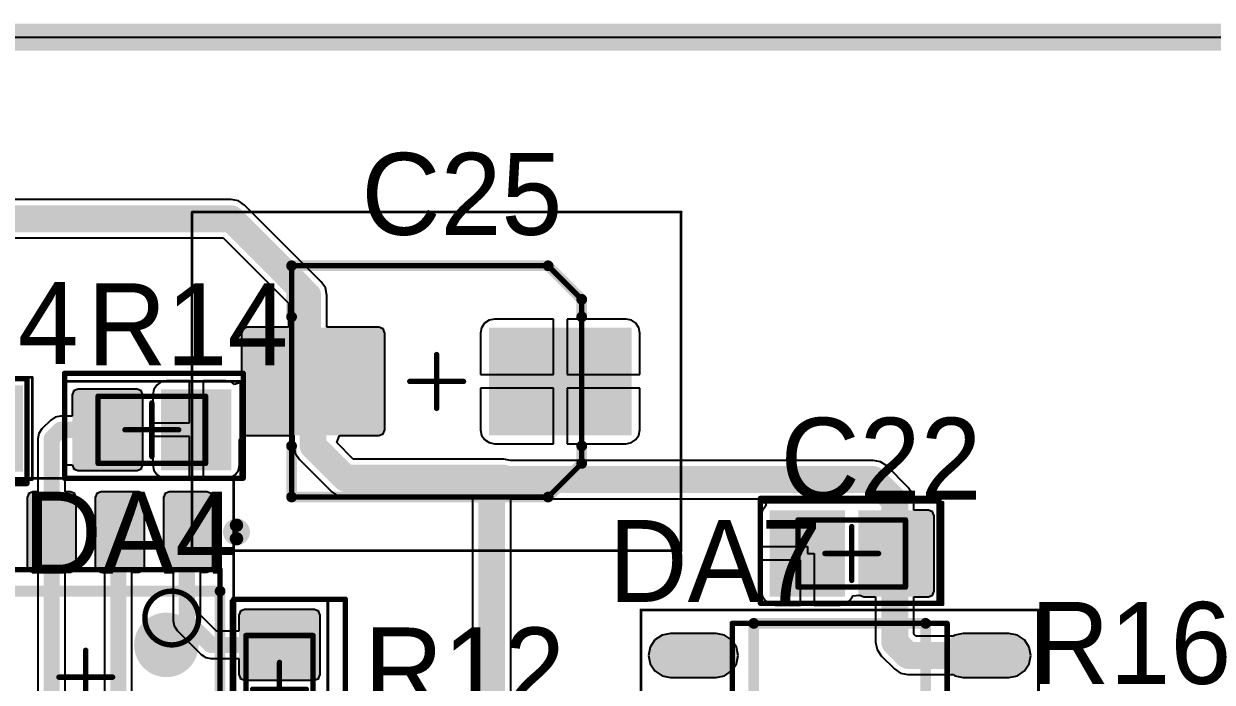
# Model space of a CAD drawing. Header units: millimetres. Extents: x 33 to 142, y 42 to 97.
# Drawn here: x 70.62 to 92.73, y 84.41 to 96.65 of the extents above; entities that cross this region are included whole.
import ezdxf

# ---------------------------------------------------------------- set-up
doc = ezdxf.new("R2010")
doc.units = ezdxf.units.MM
for name, color, linetype in [('BottomLayer', 5, 'Continuous'), ('Mechanical13', 56, 'Continuous'), ('Mechanical15', 56, 'Continuous'), ('TopLayer', 1, 'Continuous'), ('TopOverlay', 2, 'Continuous'), ('TopPaste', 8, 'Continuous'), ('TopSolder', 216, 'Continuous')]:
    doc.layers.add(name, color=color, linetype=linetype)

# ---------------------------------------------------------------- blocks, each defined once
blk = doc.blocks.new('AD620______________________15')
at = {"layer": 'Mechanical13', "const_width": 0.1}
for points in [[(2, 2.5), (-2, 2.5)], [(-2, -2.5), (-2, 2.5)], [(2, -2.5), (2, 2.5)], [(2, -2.5), (-2, -2.5)]]:
    blk.add_lwpolyline(points, dxfattribs=at)
at = {"layer": 'Mechanical13'}
for points, const_width in [([(-2.025, 2.5, 1), (-1.975, 2.5, 1)], 0.05), ([(-2.025, 2.5, 1), (-1.975, 2.5, 1)], 0.05), ([(1.975, 2.5, 1), (2.025, 2.5, 1)], 0.05), ([(1.975, 2.5, 1), (2.025, 2.5, 1)], 0.05), ([(-0.6, 1.6, 1), (-1.6, 1.6, 1)], 0.1), ([(-1.625, 1.6, 1), (-1.575, 1.6, 1)], 0.05), ([(-0.625, 1.6, 1), (-0.575, 1.6, 1)], 0.05), ([(-2.025, -2.5, 1), (-1.975, -2.5, 1)], 0.05), ([(-2.025, -2.5, 1), (-1.975, -2.5, 1)], 0.05), ([(1.975, -2.5, 1), (2.025, -2.5, 1)], 0.05), ([(1.975, -2.5, 1), (2.025, -2.5, 1)], 0.05)]:
    blk.add_lwpolyline(points, format="xyb", close=True, dxfattribs=dict(at, const_width=const_width))
at = {"layer": 'Mechanical15'}
for points, const_width in [([(3.7, 2.75), (-3.7, 2.75)], 0.05), ([(-3.7, -2.75), (-3.7, 2.75)], 0.05), ([(3.7, -2.75), (3.7, 2.75)], 0.05), ([(0, -0.5), (0, 0.5)], 0.1), ([(0.5, 0), (-0.5, 0)], 0.1), ([(3.7, -2.75), (-3.7, -2.75)], 0.05)]:
    blk.add_lwpolyline(points, dxfattribs=dict(at, const_width=const_width))
for points, const_width in [([(-3.712, 2.75, 1), (-3.688, 2.75, 1)], 0.025), ([(-3.712, 2.75, 1), (-3.688, 2.75, 1)], 0.025), ([(3.688, 2.75, 1), (3.712, 2.75, 1)], 0.025), ([(3.688, 2.75, 1), (3.712, 2.75, 1)], 0.025), ([(-0.025, 0.5, 1), (0.025, 0.5, 1)], 0.05), ([(-0.525, 0, 1), (-0.475, 0, 1)], 0.05), ([(0.475, 0, 1), (0.525, 0, 1)], 0.05), ([(-0.025, -0.5, 1), (0.025, -0.5, 1)], 0.05), ([(-3.712, -2.75, 1), (-3.688, -2.75, 1)], 0.025), ([(-3.712, -2.75, 1), (-3.688, -2.75, 1)], 0.025), ([(3.688, -2.75, 1), (3.712, -2.75, 1)], 0.025), ([(3.688, -2.75, 1), (3.712, -2.75, 1)], 0.025)]:
    blk.add_lwpolyline(points, format="xyb", close=True, dxfattribs=dict(at, const_width=const_width))
at = {"layer": 'TopLayer'}
for points in [[(-2.06, 1.555), (-2.06, 2.255), (-3.34, 1.555), (-3.34, 2.255)], [(3.34, 1.555), (3.34, 2.255), (2.06, 1.555), (2.06, 2.255)], [(-2.06, 0.285), (-2.06, 0.985), (-3.34, 0.285), (-3.34, 0.985)], [(3.34, 0.285), (3.34, 0.985), (2.06, 0.285), (2.06, 0.985)], [(-2.06, -0.985), (-2.06, -0.285), (-3.34, -0.985), (-3.34, -0.285)], [(3.34, -0.985), (3.34, -0.285), (2.06, -0.985), (2.06, -0.285)], [(-2.06, -2.255), (-2.06, -1.555), (-3.34, -2.255), (-3.34, -1.555)], [(3.34, -2.255), (3.34, -1.555), (2.06, -2.255), (2.06, -1.555)]]:
    blk.add_solid(points, dxfattribs=at)
at = {"layer": 'TopOverlay'}
for points, const_width in [([(-2.575, 2.805, 1), (-2.825, 2.805, 1)], 0.25), ([(-2.887, 2.805, 1), (-2.763, 2.805, 1)], 0.125), ([(-2.637, 2.805, 1), (-2.512, 2.805, 1)], 0.125), ([(-1.65, 2.5, 1), (-1.55, 2.5, 1)], 0.1), ([(-1.65, 2.5, 1), (-1.55, 2.5, 1)], 0.1), ([(1.55, 2.5, 1), (1.65, 2.5, 1)], 0.1), ([(1.55, 2.5, 1), (1.65, 2.5, 1)], 0.1), ([(-0.3, 1.5, 1), (-0.9, 1.5, 1)], 0.6), ([(-1.05, 1.5, 1), (-0.75, 1.5, 1)], 0.3), ([(-0.45, 1.5, 1), (-0.15, 1.5, 1)], 0.3), ([(-1.65, -2.5, 1), (-1.55, -2.5, 1)], 0.1), ([(-1.65, -2.5, 1), (-1.55, -2.5, 1)], 0.1), ([(1.55, -2.5, 1), (1.65, -2.5, 1)], 0.1), ([(1.55, -2.5, 1), (1.65, -2.5, 1)], 0.1)]:
    blk.add_lwpolyline(points, format="xyb", close=True, dxfattribs=dict(at, const_width=const_width))
at = {"layer": 'TopOverlay', "const_width": 0.2}
for points in [[(1.6, 2.5), (-1.6, 2.5)], [(-1.6, -2.5), (-1.6, 2.5)], [(1.6, -2.5), (1.6, 2.5)], [(1.6, -2.5), (-1.6, -2.5)]]:
    blk.add_lwpolyline(points, dxfattribs=at)
at = {"layer": 'TopPaste'}
for points in [[(-2.06, 1.555), (-2.06, 2.255), (-3.34, 1.555), (-3.34, 2.255)], [(3.34, 1.555), (3.34, 2.255), (2.06, 1.555), (2.06, 2.255)], [(-2.06, 0.285), (-2.06, 0.985), (-3.34, 0.285), (-3.34, 0.985)], [(3.34, 0.285), (3.34, 0.985), (2.06, 0.285), (2.06, 0.985)], [(-2.06, -0.985), (-2.06, -0.285), (-3.34, -0.985), (-3.34, -0.285)], [(3.34, -0.985), (3.34, -0.285), (2.06, -0.985), (2.06, -0.285)], [(-2.06, -2.255), (-2.06, -1.555), (-3.34, -2.255), (-3.34, -1.555)], [(3.34, -2.255), (3.34, -1.555), (2.06, -2.255), (2.06, -1.555)]]:
    blk.add_solid(points, dxfattribs=at)
at = {"layer": 'TopSolder'}
for points in [[(-1.958, 1.453), (-1.958, 2.357), (-3.442, 1.453), (-3.442, 2.357)], [(3.442, 1.453), (3.442, 2.357), (1.958, 1.453), (1.958, 2.357)], [(-1.958, 0.183), (-1.958, 1.087), (-3.442, 0.183), (-3.442, 1.087)], [(3.442, 0.183), (3.442, 1.087), (1.958, 0.183), (1.958, 1.087)], [(-1.958, -1.087), (-1.958, -0.183), (-3.442, -1.087), (-3.442, -0.183)], [(3.442, -1.087), (3.442, -0.183), (1.958, -1.087), (1.958, -0.183)], [(-1.958, -2.357), (-1.958, -1.453), (-3.442, -2.357), (-3.442, -1.453)], [(3.442, -2.357), (3.442, -1.453), (1.958, -2.357), (1.958, -1.453)]]:
    blk.add_solid(points, dxfattribs=at)
blk = doc.blocks.new('ECAP_SMD__1______50_____________________________________________SMD_21')
at = {"layer": 'Mechanical13', "const_width": 0.1}
for points in [[(-2.075, 2.15), (-2.7, 1.525)], [(2.7, 2.15), (-2.075, 2.15)], [(2.7, 2.15), (2.7, -2.15)], [(-2.7, 1.525), (-2.7, -1.525)], [(-2.075, -2.15), (-2.7, -1.525)], [(2.7, -2.15), (-2.075, -2.15)]]:
    blk.add_lwpolyline(points, dxfattribs=at)
at = {"layer": 'Mechanical13', "const_width": 0.05}
for points in [[(-2.1, 2.15, 1), (-2.05, 2.15, 1)], [(-2.1, 2.15, 1), (-2.05, 2.15, 1)], [(2.675, 2.15, 1), (2.725, 2.15, 1)], [(2.675, 2.15, 1), (2.725, 2.15, 1)], [(-2.725, 1.525, 1), (-2.675, 1.525, 1)], [(-2.725, 1.525, 1), (-2.675, 1.525, 1)], [(-2.725, -1.525, 1), (-2.675, -1.525, 1)], [(-2.725, -1.525, 1), (-2.675, -1.525, 1)], [(-2.1, -2.15, 1), (-2.05, -2.15, 1)], [(-2.1, -2.15, 1), (-2.05, -2.15, 1)], [(2.675, -2.15, 1), (2.725, -2.15, 1)], [(2.675, -2.15, 1), (2.725, -2.15, 1)]]:
    blk.add_lwpolyline(points, format="xyb", close=True, dxfattribs=at)
at = {"layer": 'Mechanical15'}
for points, const_width in [([(4.55, 3.15), (-4.55, 3.15)], 0.05), ([(-4.55, 3.15), (-4.55, -3.15)], 0.05), ([(4.55, 3.15), (4.55, -3.15)], 0.05), ([(0, 0.5), (0, -0.5)], 0.1), ([(0.5, 0), (-0.5, 0)], 0.1), ([(4.55, -3.15), (-4.55, -3.15)], 0.05)]:
    blk.add_lwpolyline(points, dxfattribs=dict(at, const_width=const_width))
for points, const_width in [([(-4.563, 3.15, 1), (-4.538, 3.15, 1)], 0.025), ([(-4.563, 3.15, 1), (-4.538, 3.15, 1)], 0.025), ([(4.537, 3.15, 1), (4.562, 3.15, 1)], 0.025), ([(4.537, 3.15, 1), (4.562, 3.15, 1)], 0.025), ([(-0.025, 0.5, 1), (0.025, 0.5, 1)], 0.05), ([(-0.525, 0, 1), (-0.475, 0, 1)], 0.05), ([(0.475, 0, 1), (0.525, 0, 1)], 0.05), ([(-0.025, -0.5, 1), (0.025, -0.5, 1)], 0.05), ([(-4.563, -3.15, 1), (-4.538, -3.15, 1)], 0.025), ([(-4.563, -3.15, 1), (-4.538, -3.15, 1)], 0.025), ([(4.537, -3.15, 1), (4.562, -3.15, 1)], 0.025), ([(4.537, -3.15, 1), (4.562, -3.15, 1)], 0.025)]:
    blk.add_lwpolyline(points, format="xyb", close=True, dxfattribs=dict(at, const_width=const_width))
at = {"layer": 'TopLayer'}
for points in [[(-1.075, -0.9), (-1.075, 0.9), (-3.525, -0.9), (-3.525, 0.9)], [(3.525, -0.9), (3.525, 0.9), (1.075, -0.9), (1.075, 0.9)]]:
    blk.add_solid(points, dxfattribs=at)
at = {"layer": 'TopOverlay', "const_width": 0.2}
for points in [[(-2.075, 2.15), (-2.7, 1.525)], [(2.7, 2.15), (-2.075, 2.15)], [(2.7, 2.15), (2.7, 1.2)], [(-2.7, 1.525), (-2.7, 1.2)], [(-2.7, -1.2), (-2.7, -1.525)], [(2.7, -1.2), (2.7, -2.15)], [(-2.075, -2.15), (-2.7, -1.525)], [(2.7, -2.15), (-2.075, -2.15)]]:
    blk.add_lwpolyline(points, dxfattribs=at)
at = {"layer": 'TopOverlay', "const_width": 0.1}
for points in [[(-2.125, 2.15, 1), (-2.025, 2.15, 1)], [(-2.125, 2.15, 1), (-2.025, 2.15, 1)], [(2.65, 2.15, 1), (2.75, 2.15, 1)], [(2.65, 2.15, 1), (2.75, 2.15, 1)], [(-2.75, 1.525, 1), (-2.65, 1.525, 1)], [(-2.75, 1.525, 1), (-2.65, 1.525, 1)], [(-2.75, 1.2, 1), (-2.65, 1.2, 1)], [(2.65, 1.2, 1), (2.75, 1.2, 1)], [(-2.75, -1.2, 1), (-2.65, -1.2, 1)], [(2.65, -1.2, 1), (2.75, -1.2, 1)], [(-2.75, -1.525, 1), (-2.65, -1.525, 1)], [(-2.75, -1.525, 1), (-2.65, -1.525, 1)], [(-2.125, -2.15, 1), (-2.025, -2.15, 1)], [(-2.125, -2.15, 1), (-2.025, -2.15, 1)], [(2.65, -2.15, 1), (2.75, -2.15, 1)], [(2.65, -2.15, 1), (2.75, -2.15, 1)]]:
    blk.add_lwpolyline(points, format="xyb", close=True, dxfattribs=at)
at = {"layer": 'TopPaste'}
for points in [[(-1.075, -0.9), (-1.075, 0.9), (-3.525, -0.9), (-3.525, 0.9)], [(3.525, -0.9), (3.525, 0.9), (1.075, -0.9), (1.075, 0.9)]]:
    blk.add_solid(points, dxfattribs=at)
at = {"layer": 'TopSolder'}
for points in [[(-0.973, -1.002), (-0.973, 1.002), (-3.627, -1.002), (-3.627, 1.002)], [(3.627, -1.002), (3.627, 1.002), (0.973, -1.002), (0.973, 1.002)]]:
    blk.add_solid(points, dxfattribs=at)
blk = doc.blocks.new('0_125___0805_51______5_________________SMD__33')
at = {"layer": 'Mechanical13', "const_width": 0.1}
for points in [[(-1, -0.625), (-1, 0.625)], [(-1, 0.625), (1, 0.625)], [(1, -0.625), (1, 0.625)], [(-1, -0.625), (1, -0.625)]]:
    blk.add_lwpolyline(points, dxfattribs=at)
at = {"layer": 'Mechanical13', "const_width": 0.05}
for points in [[(-1.025, 0.625, 1), (-0.975, 0.625, 1)], [(-1.025, 0.625, 1), (-0.975, 0.625, 1)], [(0.975, 0.625, 1), (1.025, 0.625, 1)], [(0.975, 0.625, 1), (1.025, 0.625, 1)], [(-1.025, -0.625, 1), (-0.975, -0.625, 1)], [(-1.025, -0.625, 1), (-0.975, -0.625, 1)], [(0.975, -0.625, 1), (1.025, -0.625, 1)], [(0.975, -0.625, 1), (1.025, -0.625, 1)]]:
    blk.add_lwpolyline(points, format="xyb", close=True, dxfattribs=at)
at = {"layer": 'Mechanical15'}
for points, const_width in [([(-1.65, -0.9), (-1.65, 0.9)], 0.05), ([(-1.65, 0.9), (1.65, 0.9)], 0.05), ([(1.65, -0.9), (1.65, 0.9)], 0.05), ([(0, -0.5), (0, 0.5)], 0.1), ([(-0.5, 0), (0.5, 0)], 0.1), ([(-1.65, -0.9), (1.65, -0.9)], 0.05)]:
    blk.add_lwpolyline(points, dxfattribs=dict(at, const_width=const_width))
for points, const_width in [([(-1.662, 0.9, 1), (-1.637, 0.9, 1)], 0.025), ([(-1.662, 0.9, 1), (-1.637, 0.9, 1)], 0.025), ([(1.637, 0.9, 1), (1.662, 0.9, 1)], 0.025), ([(1.637, 0.9, 1), (1.662, 0.9, 1)], 0.025), ([(-0.025, 0.5, 1), (0.025, 0.5, 1)], 0.05), ([(-0.525, 0, 1), (-0.475, 0, 1)], 0.05), ([(0.475, 0, 1), (0.525, 0, 1)], 0.05), ([(-0.025, -0.5, 1), (0.025, -0.5, 1)], 0.05), ([(-1.662, -0.9, 1), (-1.637, -0.9, 1)], 0.025), ([(-1.662, -0.9, 1), (-1.637, -0.9, 1)], 0.025), ([(1.637, -0.9, 1), (1.662, -0.9, 1)], 0.025), ([(1.637, -0.9, 1), (1.662, -0.9, 1)], 0.025)]:
    blk.add_lwpolyline(points, format="xyb", close=True, dxfattribs=dict(at, const_width=const_width))
at = {"layer": 'TopLayer'}
for points in [[(-0.275, -0.65), (-0.275, 0.65), (-1.375, -0.65), (-1.375, 0.65)], [(1.375, -0.65), (1.375, 0.65), (0.275, -0.65), (0.275, 0.65)]]:
    blk.add_solid(points, dxfattribs=at)
at = {"layer": 'TopPaste'}
for points in [[(-0.275, -0.65), (-0.275, 0.65), (-1.375, -0.65), (-1.375, 0.65)], [(1.375, -0.65), (1.375, 0.65), (0.275, -0.65), (0.275, 0.65)]]:
    blk.add_solid(points, dxfattribs=at)
at = {"layer": 'TopSolder'}
for points in [[(-0.173, -0.752), (-0.173, 0.752), (-1.477, -0.752), (-1.477, 0.752)], [(1.477, -0.752), (1.477, 0.752), (0.173, -0.752), (0.173, 0.752)]]:
    blk.add_solid(points, dxfattribs=at)
blk = doc.blocks.new('0_125___0805_200______5_________________SMD__36')
at = {"layer": 'Mechanical13', "const_width": 0.1}
for points in [[(-1, 0.625), (1, 0.625)], [(-1, 0.625), (-1, -0.625)], [(1, 0.625), (1, -0.625)], [(-1, -0.625), (1, -0.625)]]:
    blk.add_lwpolyline(points, dxfattribs=at)
at = {"layer": 'Mechanical13', "const_width": 0.05}
for points in [[(-1.025, 0.625, 1), (-0.975, 0.625, 1)], [(-1.025, 0.625, 1), (-0.975, 0.625, 1)], [(0.975, 0.625, 1), (1.025, 0.625, 1)], [(0.975, 0.625, 1), (1.025, 0.625, 1)], [(-1.025, -0.625, 1), (-0.975, -0.625, 1)], [(-1.025, -0.625, 1), (-0.975, -0.625, 1)], [(0.975, -0.625, 1), (1.025, -0.625, 1)], [(0.975, -0.625, 1), (1.025, -0.625, 1)]]:
    blk.add_lwpolyline(points, format="xyb", close=True, dxfattribs=at)
at = {"layer": 'Mechanical15'}
for points, const_width in [([(-1.65, 0.9), (1.65, 0.9)], 0.05), ([(-1.65, 0.9), (-1.65, -0.9)], 0.05), ([(1.65, 0.9), (1.65, -0.9)], 0.05), ([(0, 0.5), (0, -0.5)], 0.1), ([(-0.5, 0), (0.5, 0)], 0.1), ([(-1.65, -0.9), (1.65, -0.9)], 0.05)]:
    blk.add_lwpolyline(points, dxfattribs=dict(at, const_width=const_width))
for points, const_width in [([(-1.662, 0.9, 1), (-1.637, 0.9, 1)], 0.025), ([(-1.662, 0.9, 1), (-1.637, 0.9, 1)], 0.025), ([(1.637, 0.9, 1), (1.662, 0.9, 1)], 0.025), ([(1.637, 0.9, 1), (1.662, 0.9, 1)], 0.025), ([(-0.025, 0.5, 1), (0.025, 0.5, 1)], 0.05), ([(-0.525, 0, 1), (-0.475, 0, 1)], 0.05), ([(0.475, 0, 1), (0.525, 0, 1)], 0.05), ([(-0.025, -0.5, 1), (0.025, -0.5, 1)], 0.05), ([(-1.662, -0.9, 1), (-1.637, -0.9, 1)], 0.025), ([(-1.662, -0.9, 1), (-1.637, -0.9, 1)], 0.025), ([(1.637, -0.9, 1), (1.662, -0.9, 1)], 0.025), ([(1.637, -0.9, 1), (1.662, -0.9, 1)], 0.025)]:
    blk.add_lwpolyline(points, format="xyb", close=True, dxfattribs=dict(at, const_width=const_width))
at = {"layer": 'TopLayer'}
for points in [[(-0.275, -0.65), (-0.275, 0.65), (-1.375, -0.65), (-1.375, 0.65)], [(1.375, -0.65), (1.375, 0.65), (0.275, -0.65), (0.275, 0.65)]]:
    blk.add_solid(points, dxfattribs=at)
at = {"layer": 'TopPaste'}
for points in [[(-0.275, -0.65), (-0.275, 0.65), (-1.375, -0.65), (-1.375, 0.65)], [(1.375, -0.65), (1.375, 0.65), (0.275, -0.65), (0.275, 0.65)]]:
    blk.add_solid(points, dxfattribs=at)
at = {"layer": 'TopSolder'}
for points in [[(-0.173, -0.752), (-0.173, 0.752), (-1.477, -0.752), (-1.477, 0.752)], [(1.477, -0.752), (1.477, 0.752), (0.173, -0.752), (0.173, 0.752)]]:
    blk.add_solid(points, dxfattribs=at)
blk = doc.blocks.new('AD8561_40')
at = {"layer": 'Mechanical13', "const_width": 0.1}
for points in [[(-2, 2.5), (-2, -2.5)], [(2, 2.5), (-2, 2.5)], [(2, 2.5), (2, -2.5)], [(2, -2.5), (-2, -2.5)]]:
    blk.add_lwpolyline(points, dxfattribs=at)
at = {"layer": 'Mechanical13'}
for points, const_width in [([(-2.025, 2.5, 1), (-1.975, 2.5, 1)], 0.05), ([(-2.025, 2.5, 1), (-1.975, 2.5, 1)], 0.05), ([(1.975, 2.5, 1), (2.025, 2.5, 1)], 0.05), ([(1.975, 2.5, 1), (2.025, 2.5, 1)], 0.05), ([(-0.6, 1.6, 1), (-1.6, 1.6, 1)], 0.1), ([(-1.625, 1.6, 1), (-1.575, 1.6, 1)], 0.05), ([(-0.625, 1.6, 1), (-0.575, 1.6, 1)], 0.05), ([(-2.025, -2.5, 1), (-1.975, -2.5, 1)], 0.05), ([(-2.025, -2.5, 1), (-1.975, -2.5, 1)], 0.05), ([(1.975, -2.5, 1), (2.025, -2.5, 1)], 0.05), ([(1.975, -2.5, 1), (2.025, -2.5, 1)], 0.05)]:
    blk.add_lwpolyline(points, format="xyb", close=True, dxfattribs=dict(at, const_width=const_width))
at = {"layer": 'Mechanical15'}
for points, const_width in [([(-3.7, 2.75), (-3.7, -2.75)], 0.05), ([(3.7, 2.75), (-3.7, 2.75)], 0.05), ([(3.7, 2.75), (3.7, -2.75)], 0.05), ([(0, 0.5), (0, -0.5)], 0.1), ([(0.5, 0), (-0.5, 0)], 0.1), ([(3.7, -2.75), (-3.7, -2.75)], 0.05)]:
    blk.add_lwpolyline(points, dxfattribs=dict(at, const_width=const_width))
for points, const_width in [([(-3.712, 2.75, 1), (-3.688, 2.75, 1)], 0.025), ([(-3.712, 2.75, 1), (-3.688, 2.75, 1)], 0.025), ([(3.688, 2.75, 1), (3.712, 2.75, 1)], 0.025), ([(3.688, 2.75, 1), (3.712, 2.75, 1)], 0.025), ([(-0.025, 0.5, 1), (0.025, 0.5, 1)], 0.05), ([(-0.525, 0, 1), (-0.475, 0, 1)], 0.05), ([(0.475, 0, 1), (0.525, 0, 1)], 0.05), ([(-0.025, -0.5, 1), (0.025, -0.5, 1)], 0.05), ([(-3.712, -2.75, 1), (-3.688, -2.75, 1)], 0.025), ([(-3.712, -2.75, 1), (-3.688, -2.75, 1)], 0.025), ([(3.688, -2.75, 1), (3.712, -2.75, 1)], 0.025), ([(3.688, -2.75, 1), (3.712, -2.75, 1)], 0.025)]:
    blk.add_lwpolyline(points, format="xyb", close=True, dxfattribs=dict(at, const_width=const_width))
at = {"layer": 'TopLayer', "const_width": 0.6}
for points in [[(-3.15, 1.905), (-2.3, 1.905)], [(2.3, 1.905), (3.15, 1.905)], [(-3.15, 0.635), (-2.3, 0.635)], [(2.3, 0.635), (3.15, 0.635)], [(-3.15, -0.635), (-2.3, -0.635)], [(2.3, -0.635), (3.15, -0.635)], [(-3.15, -1.905), (-2.3, -1.905)], [(2.3, -1.905), (3.15, -1.905)]]:
    blk.add_lwpolyline(points, dxfattribs=at)
at = {"layer": 'TopLayer', "const_width": 0.3}
for points in [[(-3.3, 1.905, 1), (-3, 1.905, 1)], [(-2.45, 1.905, 1), (-2.15, 1.905, 1)], [(2.15, 1.905, 1), (2.45, 1.905, 1)], [(3, 1.905, 1), (3.3, 1.905, 1)], [(-3.3, 0.635, 1), (-3, 0.635, 1)], [(-2.45, 0.635, 1), (-2.15, 0.635, 1)], [(2.15, 0.635, 1), (2.45, 0.635, 1)], [(3, 0.635, 1), (3.3, 0.635, 1)], [(-3.3, -0.635, 1), (-3, -0.635, 1)], [(-2.45, -0.635, 1), (-2.15, -0.635, 1)], [(2.15, -0.635, 1), (2.45, -0.635, 1)], [(3, -0.635, 1), (3.3, -0.635, 1)], [(-3.3, -1.905, 1), (-3, -1.905, 1)], [(-2.45, -1.905, 1), (-2.15, -1.905, 1)], [(2.15, -1.905, 1), (2.45, -1.905, 1)], [(3, -1.905, 1), (3.3, -1.905, 1)]]:
    blk.add_lwpolyline(points, format="xyb", close=True, dxfattribs=at)
at = {"layer": 'TopOverlay'}
for points, const_width in [([(-2.6, 2.755, 1), (-2.85, 2.755, 1)], 0.25), ([(-2.913, 2.755, 1), (-2.788, 2.755, 1)], 0.125), ([(-2.662, 2.755, 1), (-2.538, 2.755, 1)], 0.125), ([(-1.65, 2.5, 1), (-1.55, 2.5, 1)], 0.1), ([(-1.65, 2.5, 1), (-1.55, 2.5, 1)], 0.1), ([(1.55, 2.5, 1), (1.65, 2.5, 1)], 0.1), ([(1.55, 2.5, 1), (1.65, 2.5, 1)], 0.1), ([(-0.3, 1.5, 1), (-0.9, 1.5, 1)], 0.6), ([(-1.05, 1.5, 1), (-0.75, 1.5, 1)], 0.3), ([(-0.45, 1.5, 1), (-0.15, 1.5, 1)], 0.3), ([(-1.65, -2.5, 1), (-1.55, -2.5, 1)], 0.1), ([(-1.65, -2.5, 1), (-1.55, -2.5, 1)], 0.1), ([(1.55, -2.5, 1), (1.65, -2.5, 1)], 0.1), ([(1.55, -2.5, 1), (1.65, -2.5, 1)], 0.1)]:
    blk.add_lwpolyline(points, format="xyb", close=True, dxfattribs=dict(at, const_width=const_width))
at = {"layer": 'TopOverlay', "const_width": 0.2}
for points in [[(-1.6, 2.5), (-1.6, -2.5)], [(1.6, 2.5), (-1.6, 2.5)], [(1.6, 2.5), (1.6, -2.5)], [(1.6, -2.5), (-1.6, -2.5)]]:
    blk.add_lwpolyline(points, dxfattribs=at)
at = {"layer": 'TopPaste', "const_width": 0.6}
for points in [[(-3.15, 1.905), (-2.3, 1.905)], [(2.3, 1.905), (3.15, 1.905)], [(-3.15, 0.635), (-2.3, 0.635)], [(2.3, 0.635), (3.15, 0.635)], [(-3.15, -0.635), (-2.3, -0.635)], [(2.3, -0.635), (3.15, -0.635)], [(-3.15, -1.905), (-2.3, -1.905)], [(2.3, -1.905), (3.15, -1.905)]]:
    blk.add_lwpolyline(points, dxfattribs=at)
at = {"layer": 'TopPaste', "const_width": 0.3}
for points in [[(-3.3, 1.905, 1), (-3, 1.905, 1)], [(-2.45, 1.905, 1), (-2.15, 1.905, 1)], [(2.15, 1.905, 1), (2.45, 1.905, 1)], [(3, 1.905, 1), (3.3, 1.905, 1)], [(-3.3, 0.635, 1), (-3, 0.635, 1)], [(-2.45, 0.635, 1), (-2.15, 0.635, 1)], [(2.15, 0.635, 1), (2.45, 0.635, 1)], [(3, 0.635, 1), (3.3, 0.635, 1)], [(-3.3, -0.635, 1), (-3, -0.635, 1)], [(-2.45, -0.635, 1), (-2.15, -0.635, 1)], [(2.15, -0.635, 1), (2.45, -0.635, 1)], [(3, -0.635, 1), (3.3, -0.635, 1)], [(-3.3, -1.905, 1), (-3, -1.905, 1)], [(-2.45, -1.905, 1), (-2.15, -1.905, 1)], [(2.15, -1.905, 1), (2.45, -1.905, 1)], [(3, -1.905, 1), (3.3, -1.905, 1)]]:
    blk.add_lwpolyline(points, format="xyb", close=True, dxfattribs=at)
at = {"layer": 'TopSolder', "const_width": 0.803}
for points in [[(-3.15, 1.905), (-2.3, 1.905)], [(2.3, 1.905), (3.15, 1.905)], [(-3.15, 0.635), (-2.3, 0.635)], [(2.3, 0.635), (3.15, 0.635)], [(-3.15, -0.635), (-2.3, -0.635)], [(2.3, -0.635), (3.15, -0.635)], [(-3.15, -1.905), (-2.3, -1.905)], [(2.3, -1.905), (3.15, -1.905)]]:
    blk.add_lwpolyline(points, dxfattribs=at)
at = {"layer": 'TopSolder', "const_width": 0.402}
for points in [[(-3.351, 1.905, 1), (-2.949, 1.905, 1)], [(-2.501, 1.905, 1), (-2.099, 1.905, 1)], [(2.099, 1.905, 1), (2.501, 1.905, 1)], [(2.949, 1.905, 1), (3.351, 1.905, 1)], [(-3.351, 0.635, 1), (-2.949, 0.635, 1)], [(-2.501, 0.635, 1), (-2.099, 0.635, 1)], [(2.099, 0.635, 1), (2.501, 0.635, 1)], [(2.949, 0.635, 1), (3.351, 0.635, 1)], [(-3.351, -0.635, 1), (-2.949, -0.635, 1)], [(-2.501, -0.635, 1), (-2.099, -0.635, 1)], [(2.099, -0.635, 1), (2.501, -0.635, 1)], [(2.949, -0.635, 1), (3.351, -0.635, 1)], [(-3.351, -1.905, 1), (-2.949, -1.905, 1)], [(-2.501, -1.905, 1), (-2.099, -1.905, 1)], [(2.099, -1.905, 1), (2.501, -1.905, 1)], [(2.949, -1.905, 1), (3.351, -1.905, 1)]]:
    blk.add_lwpolyline(points, format="xyb", close=True, dxfattribs=at)
blk = doc.blocks.new('______________0_1_____X7R_50__10__0805_45')
at = {"layer": 'Mechanical13', "const_width": 0.1}
for points in [[(1, 0.625), (-1, 0.625)], [(-1, 0.625), (-1, -0.625)], [(1, 0.625), (1, -0.625)], [(1, -0.625), (-1, -0.625)]]:
    blk.add_lwpolyline(points, dxfattribs=at)
at = {"layer": 'Mechanical13', "const_width": 0.05}
for points in [[(-1.025, 0.625, 1), (-0.975, 0.625, 1)], [(-1.025, 0.625, 1), (-0.975, 0.625, 1)], [(0.975, 0.625, 1), (1.025, 0.625, 1)], [(0.975, 0.625, 1), (1.025, 0.625, 1)], [(-1.025, -0.625, 1), (-0.975, -0.625, 1)], [(-1.025, -0.625, 1), (-0.975, -0.625, 1)], [(0.975, -0.625, 1), (1.025, -0.625, 1)], [(0.975, -0.625, 1), (1.025, -0.625, 1)]]:
    blk.add_lwpolyline(points, format="xyb", close=True, dxfattribs=at)
at = {"layer": 'Mechanical15'}
for points, const_width in [([(1.7, 0.95), (-1.7, 0.95)], 0.05), ([(-1.7, 0.95), (-1.7, -0.95)], 0.05), ([(1.7, 0.95), (1.7, -0.95)], 0.05), ([(0, 0.5), (0, -0.5)], 0.1), ([(0.5, 0), (-0.5, 0)], 0.1), ([(1.7, -0.95), (-1.7, -0.95)], 0.05)]:
    blk.add_lwpolyline(points, dxfattribs=dict(at, const_width=const_width))
for points, const_width in [([(-1.712, 0.95, 1), (-1.687, 0.95, 1)], 0.025), ([(-1.712, 0.95, 1), (-1.687, 0.95, 1)], 0.025), ([(1.687, 0.95, 1), (1.712, 0.95, 1)], 0.025), ([(1.687, 0.95, 1), (1.712, 0.95, 1)], 0.025), ([(-0.025, 0.5, 1), (0.025, 0.5, 1)], 0.05), ([(-0.525, 0, 1), (-0.475, 0, 1)], 0.05), ([(0.475, 0, 1), (0.525, 0, 1)], 0.05), ([(-0.025, -0.5, 1), (0.025, -0.5, 1)], 0.05), ([(-1.712, -0.95, 1), (-1.687, -0.95, 1)], 0.025), ([(-1.712, -0.95, 1), (-1.687, -0.95, 1)], 0.025), ([(1.687, -0.95, 1), (1.712, -0.95, 1)], 0.025), ([(1.687, -0.95, 1), (1.712, -0.95, 1)], 0.025)]:
    blk.add_lwpolyline(points, format="xyb", close=True, dxfattribs=dict(at, const_width=const_width))
at = {"layer": 'TopLayer'}
for points in [[(-0.225, -0.7), (-0.225, 0.7), (-1.425, -0.7), (-1.425, 0.7)], [(1.425, -0.7), (1.425, 0.7), (0.225, -0.7), (0.225, 0.7)]]:
    blk.add_solid(points, dxfattribs=at)
at = {"layer": 'TopPaste'}
for points in [[(-0.225, -0.7), (-0.225, 0.7), (-1.425, -0.7), (-1.425, 0.7)], [(1.425, -0.7), (1.425, 0.7), (0.225, -0.7), (0.225, 0.7)]]:
    blk.add_solid(points, dxfattribs=at)
at = {"layer": 'TopSolder'}
for points in [[(-0.123, -0.802), (-0.123, 0.802), (-1.527, -0.802), (-1.527, 0.802)], [(1.527, -0.802), (1.527, 0.802), (0.123, -0.802), (0.123, 0.802)]]:
    blk.add_solid(points, dxfattribs=at)
blk = doc.blocks.new('______________0_1_____X7R_50__10__0805_48')
at = {"layer": 'Mechanical13', "const_width": 0.1}
for points in [[(1, 0.625), (-1, 0.625)], [(-1, 0.625), (-1, -0.625)], [(1, 0.625), (1, -0.625)], [(1, -0.625), (-1, -0.625)]]:
    blk.add_lwpolyline(points, dxfattribs=at)
at = {"layer": 'Mechanical13', "const_width": 0.05}
for points in [[(-1.025, 0.625, 1), (-0.975, 0.625, 1)], [(-1.025, 0.625, 1), (-0.975, 0.625, 1)], [(0.975, 0.625, 1), (1.025, 0.625, 1)], [(0.975, 0.625, 1), (1.025, 0.625, 1)], [(-1.025, -0.625, 1), (-0.975, -0.625, 1)], [(-1.025, -0.625, 1), (-0.975, -0.625, 1)], [(0.975, -0.625, 1), (1.025, -0.625, 1)], [(0.975, -0.625, 1), (1.025, -0.625, 1)]]:
    blk.add_lwpolyline(points, format="xyb", close=True, dxfattribs=at)
at = {"layer": 'Mechanical15'}
for points, const_width in [([(1.7, 0.95), (-1.7, 0.95)], 0.05), ([(-1.7, 0.95), (-1.7, -0.95)], 0.05), ([(1.7, 0.95), (1.7, -0.95)], 0.05), ([(0, 0.5), (0, -0.5)], 0.1), ([(0.5, 0), (-0.5, 0)], 0.1), ([(1.7, -0.95), (-1.7, -0.95)], 0.05)]:
    blk.add_lwpolyline(points, dxfattribs=dict(at, const_width=const_width))
for points, const_width in [([(-1.712, 0.95, 1), (-1.687, 0.95, 1)], 0.025), ([(-1.712, 0.95, 1), (-1.687, 0.95, 1)], 0.025), ([(1.687, 0.95, 1), (1.712, 0.95, 1)], 0.025), ([(1.687, 0.95, 1), (1.712, 0.95, 1)], 0.025), ([(-0.025, 0.5, 1), (0.025, 0.5, 1)], 0.05), ([(-0.525, 0, 1), (-0.475, 0, 1)], 0.05), ([(0.475, 0, 1), (0.525, 0, 1)], 0.05), ([(-0.025, -0.5, 1), (0.025, -0.5, 1)], 0.05), ([(-1.712, -0.95, 1), (-1.687, -0.95, 1)], 0.025), ([(-1.712, -0.95, 1), (-1.687, -0.95, 1)], 0.025), ([(1.687, -0.95, 1), (1.712, -0.95, 1)], 0.025), ([(1.687, -0.95, 1), (1.712, -0.95, 1)], 0.025)]:
    blk.add_lwpolyline(points, format="xyb", close=True, dxfattribs=dict(at, const_width=const_width))
at = {"layer": 'TopLayer'}
for points in [[(-0.225, -0.7), (-0.225, 0.7), (-1.425, -0.7), (-1.425, 0.7)], [(1.425, -0.7), (1.425, 0.7), (0.225, -0.7), (0.225, 0.7)]]:
    blk.add_solid(points, dxfattribs=at)
at = {"layer": 'TopPaste'}
for points in [[(-0.225, -0.7), (-0.225, 0.7), (-1.425, -0.7), (-1.425, 0.7)], [(1.425, -0.7), (1.425, 0.7), (0.225, -0.7), (0.225, 0.7)]]:
    blk.add_solid(points, dxfattribs=at)
at = {"layer": 'TopSolder'}
for points in [[(-0.123, -0.802), (-0.123, 0.802), (-1.527, -0.802), (-1.527, 0.802)], [(1.527, -0.802), (1.527, 0.802), (0.123, -0.802), (0.123, 0.802)]]:
    blk.add_solid(points, dxfattribs=at)

msp = doc.modelspace()

# ---------------------------------------------------------------- linework, layer by layer
at = {"layer": 'BottomLayer'}
msp.add_line((39.275, 96.4), (94.9, 96.4), dxfattribs=at)
at = {"layer": 'TopLayer'}
for p, q in [((39.275, 96.4), (94.9, 96.4)), ((74.475, 93.382), (50.375, 93.382)), ((74.612, 93.355), (74.475, 93.382)), ((74.727, 93.277), (74.612, 93.355)), ((76.152, 91.852), (74.727, 93.277)), ((70.257, 92.668), (74.327, 92.668)), ((74.327, 92.668), (75.543, 91.452)), ((76.23, 91.737), (76.152, 91.852)), ((76.257, 91.6), (76.23, 91.737)), ((76.257, 91.008), (76.257, 91.6)), ((75.543, 91.452), (75.543, 91.008)), ((79.276, 91.139), (79.192, 91.083)), ((79.375, 91.159), (79.276, 91.139)), ((80.473, 91.159), (79.375, 91.159)), ((80.473, 90.127), (80.473, 91.159)), ((81.825, 91.159), (80.727, 91.159)), ((80.727, 91.159), (80.727, 90.127)), ((81.924, 91.139), (81.825, 91.159)), ((82.008, 91.083), (81.924, 91.139)), ((74.698, 90.977), (74.667, 90.9)), ((74.667, 90.9), (74.667, 89.999)), ((74.775, 91.008), (74.698, 90.977)), ((75.543, 91.008), (74.775, 91.008)), ((77.225, 91.008), (76.257, 91.008)), ((77.302, 90.977), (77.225, 91.008)), ((77.333, 90.9), (77.302, 90.977)), ((77.333, 89.1), (77.333, 90.9)), ((79.136, 90.999), (79.116, 90.9)), ((79.116, 90.9), (79.116, 90.127)), ((79.192, 91.083), (79.136, 90.999)), ((82.064, 90.999), (82.008, 91.083)), ((82.084, 90.9), (82.064, 90.999)), ((82.084, 90.127), (82.084, 90.9)), ((79.116, 90.127), (80.473, 90.127)), ((80.727, 90.127), (82.084, 90.127)), ((71.548, 89.827), (71.517, 89.75)), ((71.625, 89.858), (71.548, 89.827)), ((72.725, 89.858), (71.625, 89.858)), ((72.802, 89.827), (72.725, 89.858)), ((72.833, 89.75), (72.802, 89.827)), ((73.036, 89.849), (73.016, 89.75)), ((73.092, 89.933), (73.036, 89.849)), ((73.176, 89.989), (73.092, 89.933)), ((73.275, 90.009), (73.176, 89.989)), ((73.698, 90.009), (73.275, 90.009)), ((73.698, 89.227), (73.698, 90.009)), ((74.375, 90.009), (73.952, 90.009)), ((73.952, 90.009), (73.952, 89.1)), ((74.474, 89.989), (74.375, 90.009)), ((74.54, 89.945), (74.474, 89.989)), ((74.613, 89.966), (74.54, 89.945)), ((74.667, 89.999), (74.613, 89.966)), ((80.473, 89.873), (79.116, 89.873)), ((79.116, 89.873), (79.116, 89.1)), ((80.473, 88.841), (80.473, 89.873)), ((82.084, 89.873), (80.727, 89.873)), ((80.727, 89.873), (80.727, 88.841)), ((82.084, 89.1), (82.084, 89.873)), ((71.517, 89.75), (71.517, 89.355)), ((72.833, 88.45), (72.833, 89.75)), ((73.016, 89.75), (73.016, 89.227)), ((71.3, 89.355), (71.202, 89.335)), ((71.517, 89.355), (71.3, 89.355)), ((71.12, 89.28), (70.955, 89.115)), ((71.202, 89.335), (71.12, 89.28)), ((73.016, 89.227), (73.698, 89.227)), ((70.9, 89.033), (70.88, 88.935)), ((70.88, 88.935), (70.88, 87.948)), ((70.955, 89.115), (70.9, 89.033)), ((73.698, 88.973), (73.016, 88.973)), ((73.016, 88.973), (73.016, 88.45)), ((73.698, 88.191), (73.698, 88.973)), ((73.952, 89.1), (73.952, 88.191)), ((74.634, 88.922), (74.761, 88.998)), ((74.634, 88.45), (74.634, 88.922)), ((74.761, 88.998), (74.775, 88.992)), ((74.775, 88.992), (75.643, 88.992)), ((75.643, 88.992), (75.643, 88.8)), ((76.44, 88.865), (76.493, 88.992)), ((76.493, 88.992), (77.225, 88.992)), ((77.225, 88.992), (77.302, 89.023)), ((77.302, 89.023), (77.333, 89.1)), ((79.116, 89.1), (79.136, 89.001)), ((79.136, 89.001), (79.192, 88.917)), ((79.192, 88.917), (79.276, 88.861)), ((81.924, 88.861), (82.008, 88.917)), ((82.008, 88.917), (82.064, 89.001)), ((82.064, 89.001), (82.084, 89.1)), ((75.643, 88.8), (75.67, 88.663)), ((76.748, 88.557), (76.44, 88.865)), ((79.276, 88.861), (79.375, 88.841)), ((79.375, 88.841), (80.473, 88.841)), ((80.727, 88.841), (81.825, 88.841)), ((81.825, 88.841), (81.924, 88.861)), ((75.67, 88.663), (75.748, 88.548)), ((75.748, 88.548), (76.348, 87.948)), ((79.55, 88.557), (76.748, 88.557)), ((79.676, 88.532), (79.55, 88.557)), ((86.425, 88.532), (79.676, 88.532)), ((86.562, 88.505), (86.425, 88.532)), ((86.677, 88.427), (86.562, 88.505)), ((71.39, 87.948), (71.39, 88.45)), ((71.39, 88.45), (71.517, 88.45)), ((71.517, 88.45), (71.548, 88.373)), ((71.548, 88.373), (71.625, 88.342)), ((71.625, 88.342), (72.725, 88.342)), ((72.725, 88.342), (72.802, 88.373)), ((72.802, 88.373), (72.833, 88.45)), ((73.016, 88.45), (73.036, 88.351)), ((73.036, 88.351), (73.092, 88.267)), ((73.092, 88.267), (73.176, 88.211)), ((74.474, 88.211), (74.558, 88.267)), ((74.558, 88.267), (74.614, 88.351)), ((74.614, 88.351), (74.634, 88.45)), ((87.077, 88.027), (86.677, 88.427)), ((73.176, 88.211), (73.275, 88.191)), ((73.275, 88.191), (73.698, 88.191)), ((73.952, 88.191), (74.375, 88.191)), ((74.375, 88.191), (74.474, 88.211)), ((87.155, 87.912), (87.077, 88.027)), ((70.708, 87.917), (70.677, 87.84)), ((70.677, 87.84), (70.677, 86.56)), ((70.785, 87.948), (70.708, 87.917)), ((70.88, 87.948), (70.785, 87.948)), ((71.485, 87.948), (71.39, 87.948)), ((71.562, 87.917), (71.485, 87.948)), ((71.593, 87.84), (71.562, 87.917)), ((71.593, 86.56), (71.593, 87.84)), ((71.978, 87.917), (71.947, 87.84)), ((71.947, 87.84), (71.947, 86.56)), ((72.055, 87.948), (71.978, 87.917)), ((72.755, 87.948), (72.055, 87.948)), ((72.832, 87.917), (72.755, 87.948)), ((72.863, 87.84), (72.832, 87.917)), ((72.863, 86.56), (72.863, 87.84)), ((73.248, 87.917), (73.217, 87.84)), ((73.217, 87.84), (73.217, 86.56)), ((73.325, 87.948), (73.248, 87.917)), ((74.025, 87.948), (73.325, 87.948)), ((74.102, 87.917), (74.025, 87.948)), ((74.133, 87.84), (74.102, 87.917)), ((74.133, 86.56), (74.133, 87.84)), ((76.348, 87.948), (76.463, 87.87)), ((76.463, 87.87), (76.6, 87.843)), ((76.6, 87.843), (78.968, 87.843)), ((78.968, 87.843), (78.968, 80.208)), ((79.682, 80.208), (79.682, 87.818)), ((79.682, 87.818), (84.39, 87.818)), ((84.39, 87.818), (84.429, 87.691)), ((87.182, 87.775), (87.155, 87.912)), ((84.361, 87.599), (84.341, 87.5)), ((84.417, 87.683), (84.361, 87.599)), ((84.429, 87.691), (84.417, 87.683)), ((87.182, 87.608), (87.182, 87.775)), ((87.45, 87.608), (87.182, 87.608)), ((87.527, 87.577), (87.45, 87.608)), ((84.341, 87.5), (84.341, 86.927)), ((87.558, 87.5), (87.527, 87.577)), ((87.558, 86.1), (87.558, 87.5)), ((84.341, 86.927), (85.2, 86.927)), ((85.2, 86.927), (85.2, 86.8)), ((85.2, 86.8), (85.327, 86.8)), ((85.327, 86.8), (85.327, 85.841)), ((70.677, 86.56), (70.708, 86.483)), ((70.708, 86.483), (70.785, 86.452)), ((71.485, 86.452), (71.562, 86.483)), ((71.562, 86.483), (71.593, 86.56)), ((71.947, 86.56), (71.978, 86.483)), ((71.978, 86.483), (72.055, 86.452)), ((72.755, 86.452), (72.832, 86.483)), ((72.832, 86.483), (72.863, 86.56)), ((73.217, 86.56), (73.248, 86.483)), ((73.248, 86.483), (73.325, 86.452)), ((74.025, 86.452), (74.102, 86.483)), ((74.102, 86.483), (74.133, 86.56)), ((85.073, 86.673), (84.341, 86.673)), ((84.341, 86.673), (84.341, 86.1)), ((85.073, 85.841), (85.073, 86.673)), ((70.785, 86.452), (70.88, 86.452)), ((70.88, 86.452), (70.88, 84.224)), ((71.39, 84.224), (71.39, 86.452)), ((71.39, 86.452), (71.485, 86.452)), ((72.055, 86.452), (72.12, 86.452)), ((72.12, 86.452), (72.12, 83.234)), ((72.63, 83.234), (72.63, 86.452)), ((72.63, 86.452), (72.755, 86.452)), ((73.325, 86.452), (73.395, 86.452)), ((73.395, 86.452), (73.395, 85.55)), ((73.905, 85.656), (73.905, 86.452)), ((73.905, 86.452), (74.025, 86.452)), ((84.341, 86.1), (84.361, 86.001)), ((87.527, 86.023), (87.558, 86.1)), ((84.361, 86.001), (84.417, 85.917)), ((84.417, 85.917), (84.501, 85.861)), ((84.501, 85.861), (84.6, 85.841)), ((84.6, 85.841), (85.073, 85.841)), ((85.327, 85.841), (85.8, 85.841)), ((85.8, 85.841), (85.899, 85.861)), ((85.899, 85.861), (85.983, 85.917)), ((85.983, 85.917), (86.039, 86.001)), ((86.039, 86.001), (86.041, 86.011)), ((86.041, 86.011), (86.173, 86.024)), ((86.173, 86.024), (86.173, 86.023)), ((86.173, 86.023), (86.25, 85.992)), ((86.25, 85.992), (86.468, 85.992)), ((86.468, 85.992), (86.468, 85.15)), ((87.182, 85.298), (87.182, 85.992)), ((87.182, 85.992), (87.45, 85.992)), ((87.45, 85.992), (87.527, 86.023)), ((74.206, 85.355), (73.905, 85.656)), ((74.648, 85.727), (74.617, 85.65)), ((74.617, 85.65), (74.617, 85.355)), ((74.725, 85.758), (74.648, 85.727)), ((76.025, 85.758), (74.725, 85.758)), ((76.102, 85.727), (76.025, 85.758)), ((76.133, 85.65), (76.102, 85.727)), ((76.133, 84.55), (76.133, 85.65)), ((73.395, 85.55), (73.415, 85.452)), ((73.415, 85.452), (73.47, 85.37)), ((73.47, 85.37), (73.92, 84.92)), ((74.617, 85.355), (74.206, 85.355)), ((82.362, 85.193), (82.273, 85.061)), ((82.494, 85.282), (82.362, 85.193)), ((82.65, 85.313), (82.494, 85.282)), ((83.5, 85.313), (82.65, 85.313)), ((83.656, 85.282), (83.5, 85.313)), ((83.788, 85.193), (83.656, 85.282)), ((83.877, 85.061), (83.788, 85.193)), ((86.468, 85.15), (86.495, 85.013)), ((87.218, 85.262), (87.182, 85.298)), ((87.914, 85.262), (87.218, 85.262)), ((87.944, 85.282), (87.914, 85.262)), ((88.1, 85.313), (87.944, 85.282)), ((88.95, 85.313), (88.1, 85.313)), ((89.106, 85.282), (88.95, 85.313)), ((89.238, 85.193), (89.106, 85.282)), ((89.327, 85.061), (89.238, 85.193)), ((82.273, 85.061), (82.242, 84.905)), ((83.908, 84.905), (83.877, 85.061)), ((86.495, 85.013), (86.573, 84.898)), ((89.358, 84.905), (89.327, 85.061)), ((73.92, 84.92), (74.002, 84.865)), ((74.002, 84.865), (74.1, 84.845)), ((74.1, 84.845), (74.617, 84.845)), ((74.617, 84.845), (74.617, 84.55)), ((82.242, 84.905), (82.273, 84.749)), ((82.273, 84.749), (82.362, 84.617)), ((83.788, 84.617), (83.877, 84.749)), ((83.877, 84.749), (83.908, 84.905)), ((86.573, 84.898), (86.818, 84.653)), ((89.238, 84.617), (89.327, 84.749)), ((89.327, 84.749), (89.358, 84.905)), ((74.617, 84.55), (74.648, 84.473)), ((76.102, 84.473), (76.133, 84.55)), ((82.362, 84.617), (82.494, 84.528)), ((82.494, 84.528), (82.65, 84.497)), ((82.65, 84.497), (83.5, 84.497)), ((83.5, 84.497), (83.656, 84.528)), ((83.656, 84.528), (83.788, 84.617)), ((86.818, 84.653), (86.933, 84.575)), ((86.933, 84.575), (87.07, 84.548)), ((87.07, 84.548), (87.914, 84.548)), ((87.914, 84.548), (87.944, 84.528)), ((87.944, 84.528), (88.1, 84.497)), ((88.1, 84.497), (88.95, 84.497)), ((88.95, 84.497), (89.106, 84.528)), ((89.106, 84.528), (89.238, 84.617)), ((74.648, 84.473), (74.725, 84.442)), ((74.725, 84.442), (76.025, 84.442)), ((76.025, 84.442), (76.102, 84.473))]:
    msp.add_line(p, q, dxfattribs=at)
for points, const_width in [([(69.9, 93.025), (74.475, 93.025)], 0.5), ([(74.475, 93.025), (75.9, 91.6)], 0.5), ([(75.9, 89.9), (75.9, 91.6)], 0.5), ([(76, 90.2), (76.6, 89.6)], 0.5), ([(76, 90), (76, 90.2)], 0.5), ([(76, 88.8), (76, 90)], 0.5), ([(71.135, 88.935), (71.3, 89.1)], 0.3), ([(71.3, 89.1), (72.175, 89.1)], 0.3), ([(71.135, 87.2), (71.135, 88.935)], 0.3), ([(76, 88.8), (76.6, 88.2)], 0.5), ([(76.6, 88.2), (79.325, 88.2)], 0.5), ([(79.325, 79.4), (79.325, 88.2)], 0.5), ([(79.325, 88.2), (79.55, 88.2)], 0.5), ([(79.525, 88.175), (79.55, 88.2)], 0.5), ([(79.525, 88.175), (86.425, 88.175)], 0.5), ([(86.425, 88.175), (86.825, 87.775)], 0.5), ([(86.825, 85.15), (86.825, 87.775)], 0.5), ([(73.505, 87.325), (73.65, 87.18)], 0.3), ([(71.135, 84.065), (71.135, 87.2)], 0.3), ([(73.65, 85.55), (73.65, 87.18)], 0.3), ([(72.375, 83.075), (72.375, 86.665)], 0.3), ([(73.65, 85.55), (74.1, 85.1)], 0.3), ([(86.825, 85.15), (87.07, 84.905)], 0.5), ([(74.1, 85.1), (75.375, 85.1)], 0.3), ([(87.07, 84.905), (88.525, 84.905)], 0.5)]:
    msp.add_lwpolyline(points, dxfattribs=dict(at, const_width=const_width))
for points, const_width in [([(74.35, 93.025, 1), (74.6, 93.025, 1)], 0.25), ([(74.35, 93.025, 1), (74.6, 93.025, 1)], 0.25), ([(75.775, 91.6, 1), (76.025, 91.6, 1)], 0.25), ([(75.775, 91.6, 1), (76.025, 91.6, 1)], 0.25), ([(75.875, 90.2, 1), (76.125, 90.2, 1)], 0.25), ([(75.875, 90.2, 1), (76.125, 90.2, 1)], 0.25), ([(75.875, 90, 1), (76.125, 90, 1)], 0.25), ([(75.875, 90, 1), (76.125, 90, 1)], 0.25), ([(75.775, 89.9, 1), (76.025, 89.9, 1)], 0.25), ([(76.475, 89.6, 1), (76.725, 89.6, 1)], 0.25), ([(71.225, 89.1, 1), (71.375, 89.1, 1)], 0.15), ([(71.225, 89.1, 1), (71.375, 89.1, 1)], 0.15), ([(72.1, 89.1, 1), (72.25, 89.1, 1)], 0.15), ([(71.06, 88.935, 1), (71.21, 88.935, 1)], 0.15), ([(71.06, 88.935, 1), (71.21, 88.935, 1)], 0.15), ([(75.875, 88.8, 1), (76.125, 88.8, 1)], 0.25), ([(75.875, 88.8, 1), (76.125, 88.8, 1)], 0.25), ([(76.475, 88.2, 1), (76.725, 88.2, 1)], 0.25), ([(76.475, 88.2, 1), (76.725, 88.2, 1)], 0.25), ([(79.2, 88.2, 1), (79.45, 88.2, 1)], 0.25), ([(79.2, 88.2, 1), (79.45, 88.2, 1)], 0.25), ([(79.2, 88.2, 1), (79.45, 88.2, 1)], 0.25), ([(79.4, 88.175, 1), (79.65, 88.175, 1)], 0.25), ([(79.4, 88.175, 1), (79.65, 88.175, 1)], 0.25), ([(79.425, 88.2, 1), (79.675, 88.2, 1)], 0.25), ([(79.425, 88.2, 1), (79.675, 88.2, 1)], 0.25), ([(86.3, 88.175, 1), (86.55, 88.175, 1)], 0.25), ([(86.3, 88.175, 1), (86.55, 88.175, 1)], 0.25), ([(86.7, 87.775, 1), (86.95, 87.775, 1)], 0.25), ([(86.7, 87.775, 1), (86.95, 87.775, 1)], 0.25), ([(73.43, 87.325, 1), (73.58, 87.325, 1)], 0.15), ([(71.06, 87.2, 1), (71.21, 87.2, 1)], 0.15), ([(71.06, 87.2, 1), (71.21, 87.2, 1)], 0.15), ([(73.575, 87.18, 1), (73.725, 87.18, 1)], 0.15), ([(73.575, 87.18, 1), (73.725, 87.18, 1)], 0.15), ([(72.3, 86.665, 1), (72.45, 86.665, 1)], 0.15), ([(73.575, 85.55, 1), (73.725, 85.55, 1)], 0.15), ([(73.575, 85.55, 1), (73.725, 85.55, 1)], 0.15), ([(86.7, 85.15, 1), (86.95, 85.15, 1)], 0.25), ([(86.7, 85.15, 1), (86.95, 85.15, 1)], 0.25), ([(74.025, 85.1, 1), (74.175, 85.1, 1)], 0.15), ([(74.025, 85.1, 1), (74.175, 85.1, 1)], 0.15), ([(75.3, 85.1, 1), (75.45, 85.1, 1)], 0.15), ([(86.945, 84.905, 1), (87.195, 84.905, 1)], 0.25), ([(86.945, 84.905, 1), (87.195, 84.905, 1)], 0.25), ([(88.4, 84.905, 1), (88.65, 84.905, 1)], 0.25)]:
    msp.add_lwpolyline(points, format="xyb", close=True, dxfattribs=dict(at, const_width=const_width))
at = {"layer": 'TopOverlay'}
for points, const_width in [([(39.275, 96.4), (142.075, 96.4)], 0.5), ([(67.35, 90.05), (70.675, 90.05)], 0.1), ([(70.675, 88.1), (70.675, 90.05)], 0.1), ([(71.375, 88.2), (71.375, 90.15)], 0.1), ([(71.375, 90.15), (74.7, 90.15)], 0.1), ([(74.7, 88.2), (74.7, 90.15)], 0.1), ([(71.375, 88.2), (74.7, 88.2)], 0.1), ([(67.35, 88.1), (70.675, 88.1)], 0.1), ([(84.325, 85.875), (84.325, 87.825)], 0.1), ([(84.325, 87.825), (87.65, 87.825)], 0.1), ([(87.65, 85.875), (87.65, 87.825)], 0.1), ([(74.525, 85.95), (76.6, 85.95)], 0.1), ([(74.525, 82.625), (74.525, 85.95)], 0.1), ([(76.6, 82.625), (76.6, 85.95)], 0.1), ([(84.325, 85.875), (87.65, 85.875)], 0.1)]:
    msp.add_lwpolyline(points, dxfattribs=dict(at, const_width=const_width))
at = {"layer": 'TopOverlay', "const_width": 0.05}
for points in [[(70.65, 90.05, 1), (70.7, 90.05, 1)], [(70.65, 90.05, 1), (70.7, 90.05, 1)], [(71.35, 90.15, 1), (71.4, 90.15, 1)], [(71.35, 90.15, 1), (71.4, 90.15, 1)], [(74.675, 90.15, 1), (74.725, 90.15, 1)], [(74.675, 90.15, 1), (74.725, 90.15, 1)], [(71.35, 88.2, 1), (71.4, 88.2, 1)], [(71.35, 88.2, 1), (71.4, 88.2, 1)], [(74.675, 88.2, 1), (74.725, 88.2, 1)], [(74.675, 88.2, 1), (74.725, 88.2, 1)], [(70.65, 88.1, 1), (70.7, 88.1, 1)], [(70.65, 88.1, 1), (70.7, 88.1, 1)], [(84.3, 87.825, 1), (84.35, 87.825, 1)], [(84.3, 87.825, 1), (84.35, 87.825, 1)], [(87.625, 87.825, 1), (87.675, 87.825, 1)], [(87.625, 87.825, 1), (87.675, 87.825, 1)], [(74.5, 85.95, 1), (74.55, 85.95, 1)], [(74.5, 85.95, 1), (74.55, 85.95, 1)], [(76.575, 85.95, 1), (76.625, 85.95, 1)], [(76.575, 85.95, 1), (76.625, 85.95, 1)], [(84.3, 85.875, 1), (84.35, 85.875, 1)], [(84.3, 85.875, 1), (84.35, 85.875, 1)], [(87.625, 85.875, 1), (87.675, 85.875, 1)], [(87.625, 85.875, 1), (87.675, 85.875, 1)]]:
    msp.add_lwpolyline(points, format="xyb", close=True, dxfattribs=at)

# ---------------------------------------------------------------- block references
for name, p, rotation in [('ECAP_SMD__1______50_____________________________________________SMD_21', (78.3, 90), 180), ('______________0_1_____X7R_50__10__0805_45', (69.075, 89.125), 180), ('0_125___0805_51______5_________________SMD__33', (73, 89.1), 360), ('AD620______________________15', (71.77, 84.5), 270), ('______________0_1_____X7R_50__10__0805_48', (86.025, 86.8), 180), ('0_125___0805_200______5_________________SMD__36', (75.375, 84.275), 90), ('AD8561_40', (85.8, 83), 180)]:
    msp.add_blockref(name, p, dxfattribs=dict(rotation=rotation))

# ---------------------------------------------------------------- texts
at = {"layer": 'TopOverlay'}
for s, p in [('С25', (76.9, 92.725)), ('C24', (67.9, 90.325)), ('R14', (71.8, 90.3)), ('C22', (84.7, 87.8)), ('DA4', (70.6, 86.425)), ('DA7', (81.5, 85.9)), ('R16', (89.35, 84.375)), ('R12', (76.95, 83.9))]:
    msp.add_text(s, height=1.524, dxfattribs=at).set_placement(p)

doc.saveas('drawing.dxf')
